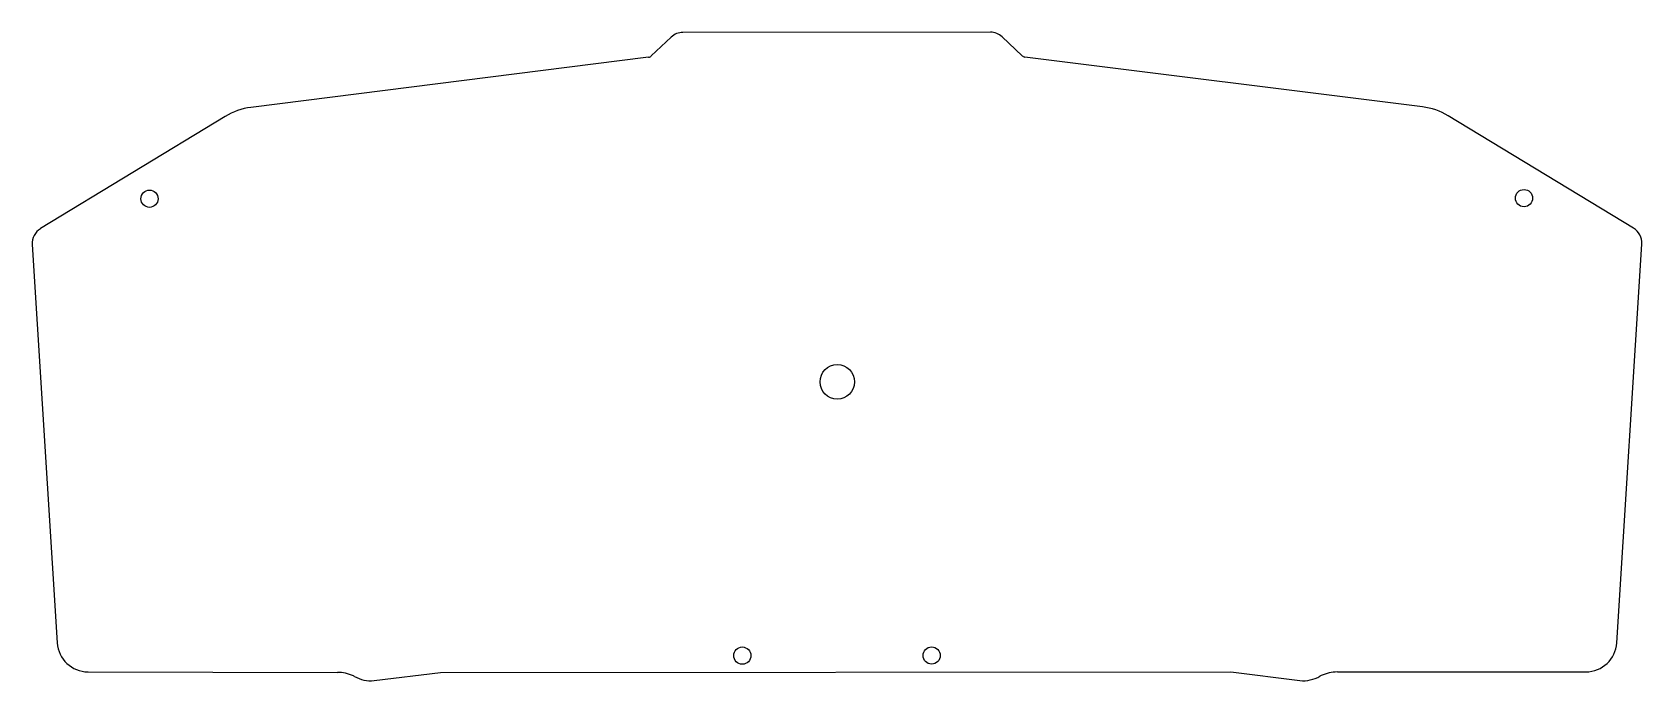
# Model space of a CAD drawing. Header units: millimetres. Extents: x -117 to 117, y -47 to 47.
import ezdxf

# ---------------------------------------------------------------- set-up
doc = ezdxf.new("R2010")
doc.units = ezdxf.units.MM
doc.layers.get('0').update_dxf_attribs({"linetype": 'CONTINUOUS'})

msp = doc.modelspace()

# ---------------------------------------------------------------- linework, layer by layer
for p, q in [((22.32, 47.22), (-22.41, 47.19)), ((-24.13, 46.51), (-27.02, 43.77)), ((26.93, 43.79), (24.05, 46.53)), ((-27.41, 43.58), (-85.27, 36.28)), ((85.19, 36.36), (27.32, 43.61)), ((-89.01, 34.98), (-115.9, 18.66)), ((115.9, 18.73), (88.93, 35.06)), ((113.46, -41.54), (117.1, 16.43)), ((-117.1, 16.36), (-113.46, -41.54)), ((-108.98, -45.76), (-72.69, -45.84)), ((-67.34, -47.03), (-57.69, -45.84)), ((-57.69, -45.84), (57.31, -45.78)), ((57.31, -45.78), (67.35, -47.02)), ((72.81, -45.78), (108.97, -45.76))]:
    msp.add_line(p, q)
for centre in [(-100.03, 23.01), (99.96, 23.1), (-13.78, -43.4), (13.77, -43.39)]:
    msp.add_circle(centre, 1.25)
for centre, radius, start, end in [((-22.41, 44.69), 2.5, 90.0264, 133.5387), ((22.32, 44.72), 2.5, 46.514, 90.0264), ((-84.08, 26.86), 9.5, 97.1896, 121.2564), ((84.01, 26.94), 9.5, 58.7963, 82.8633), ((-114.6, 16.52), 2.5, 121.2564, 183.5892), ((114.6, 16.59), 2.5, -3.5892, 58.7963), ((-108.97, -41.26), 4.5, 183.5892, 269.8639), ((108.97, -41.26), 4.5, 270.0264, 356.4108), ((-72.69, -51.34), 5.5, 65.0124, 90.0189), ((-70.47, -46.85), 0.5, 59.0597, 78.8924), ((-67.9, -42.56), 4.5, 239.0597, 277.0265), ((67.9, -42.55), 4.5, 262.9735, 301.8533), ((70.54, -46.8), 0.5, 100.5277, 121.8533), ((72.81, -51.28), 5.5, 90.0264, 115.4571)]:
    msp.add_arc(centre, radius, start, end)
msp.add_ellipse((0.03, -3.61), major_axis=(0, 2.51), ratio=0.996195)
for points in [[(-27.41, 43.58), (-27.26, 43.6), (-27.12, 43.66), (-27.02, 43.77)], [(26.93, 43.79), (27.04, 43.69), (27.17, 43.63), (27.32, 43.61)]]:
    msp.add_open_spline(points, degree=3)

doc.saveas('drawing.dxf')
